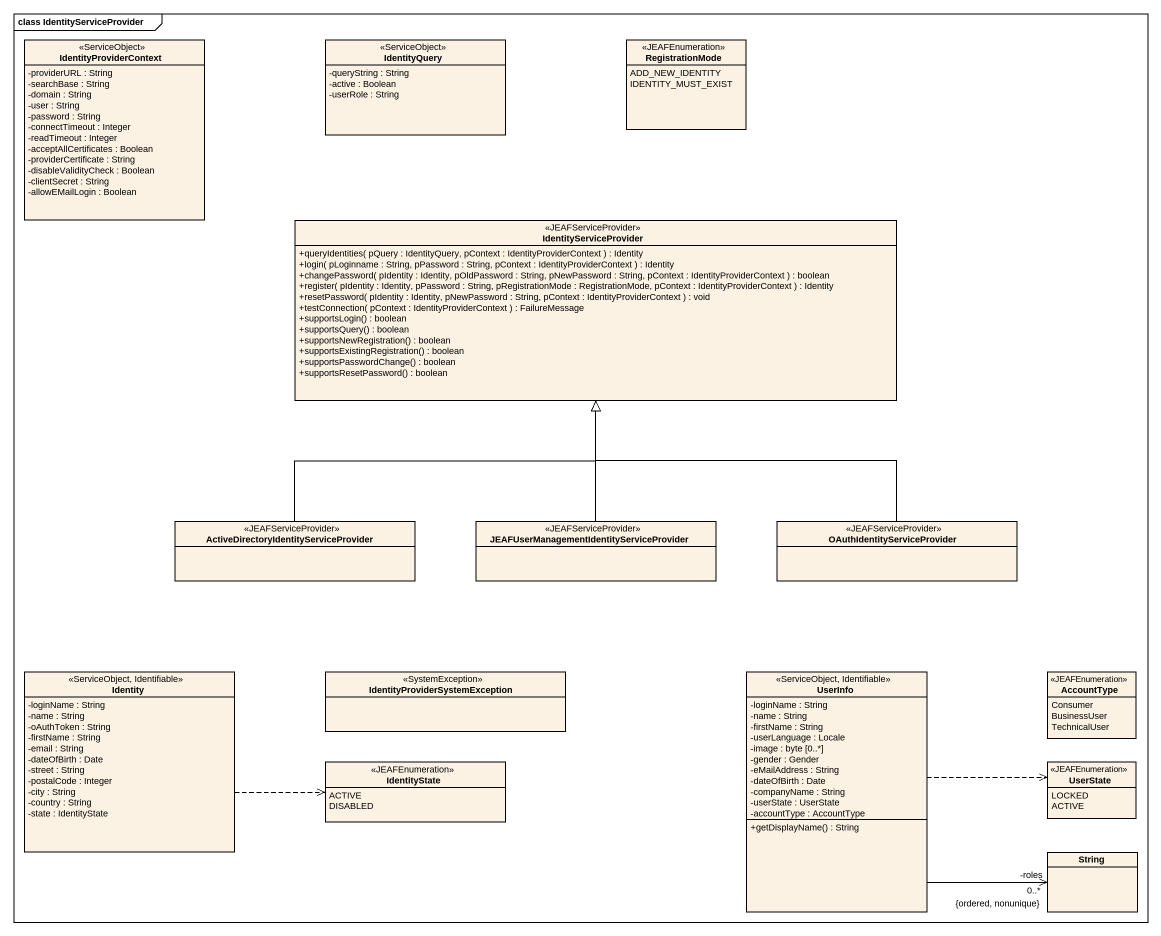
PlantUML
@startuml
mainframe class IdentityServiceProvider
hide circle
hide empty members
skinparam classAttributeIconSize 0
class IdentityProviderContext <<ServiceObject>> {
  -providerURL : String
  -searchBase : String
  -domain : String
  -user : String
  -password : String
  -connectTimeout : Integer
  -readTimeout : Integer
  -acceptAllCertificates : Boolean
  -providerCertificate : String
  -disableValidityCheck : Boolean
  -clientSecret : String
  -allowEMailLogin : Boolean
}
class IdentityQuery <<ServiceObject>> {
  -queryString : String
  -active : Boolean
  -userRole : String
}
enum RegistrationMode <<JEAFEnumeration>> {
  ADD_NEW_IDENTITY
  IDENTITY_MUST_EXIST
}
interface IdentityServiceProvider <<JEAFServiceProvider>> {
  +queryIdentities( pQuery : IdentityQuery, pContext : IdentityProviderContext ) : Identity
  +login( pLoginname : String, pPassword : String, pContext : IdentityProviderContext ) : Identity
  +changePassword( pIdentity : Identity, pOldPassword : String, pNewPassword : String, pContext : IdentityProviderContext ) : boolean
  +register( pIdentity : Identity, pPassword : String, pRegistrationMode : RegistrationMode, pContext : IdentityProviderContext ) : Identity
  +resetPassword( pIdentity : Identity, pNewPassword : String, pContext : IdentityProviderContext ) : void
  +testConnection( pContext : IdentityProviderContext ) : FailureMessage
  +supportsLogin() : boolean
  +supportsQuery() : boolean
  +supportsNewRegistration() : boolean
  +supportsExistingRegistration() : boolean
  +supportsPasswordChange() : boolean
  +supportsResetPassword() : boolean
}
interface "ActiveDirectoryIdentityServiceProvider" as ActiveDirectoryIdentityServi <<JEAFServiceProvider>>
interface "JEAFUserManagementIdentityServiceProvider" as JEAFUserManagementIdentitySe <<JEAFServiceProvider>>
interface OAuthIdentityServiceProvider <<JEAFServiceProvider>>
class Identity <<ServiceObject, Identifiable>> {
  -loginName : String
  -name : String
  -oAuthToken : String
  -firstName : String
  -email : String
  -dateOfBirth : Date
  -street : String
  -postalCode : Integer
  -city : String
  -country : String
  -state : IdentityState
}
class "IdentityProviderSystemException" as IdentityProviderSystemExcept <<SystemException>>
class UserInfo <<ServiceObject, Identifiable>> {
  -loginName : String
  -name : String
  -firstName : String
  -userLanguage : Locale
  -image : byte [0..*]
  -gender : Gender
  -eMailAddress : String
  -dateOfBirth : Date
  -companyName : String
  -userState : UserState
  -accountType : AccountType
  +getDisplayName() : String
}
enum AccountType <<JEAFEnumeration>> {
  Consumer
  BusinessUser
  TechnicalUser
}
enum IdentityState <<JEAFEnumeration>> {
  ACTIVE
  DISABLED
}
enum UserState <<JEAFEnumeration>> {
  LOCKED
  ACTIVE
}
class String
ActiveDirectoryIdentityServi -up-|> IdentityServiceProvider
JEAFUserManagementIdentitySe -up-|> IdentityServiceProvider
OAuthIdentityServiceProvider -up-|> IdentityServiceProvider
Identity .right.> IdentityState
UserInfo .right.> UserState
UserInfo -right-> "-roles\n0..*\n{ordered, nonunique}" String
@enduml
